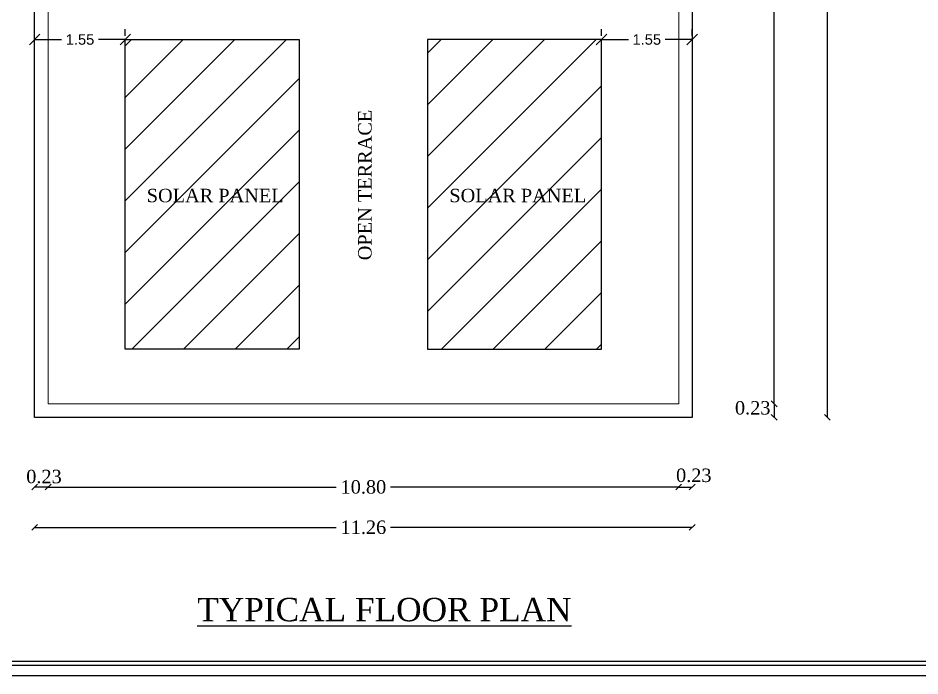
# Model space of a CAD drawing. Header units: metres. Extents: x -132 to 144, y -80 to -15.
# Drawn here: x -45.62 to -30.18, y -80.2 to -68.94 of the extents above; entities that cross this region are included whole.
import ezdxf

# ---------------------------------------------------------------- set-up
doc = ezdxf.new("R2010")
doc.units = ezdxf.units.M
doc.header["$MEASUREMENT"] = 0
doc.header["$PDMODE"] = 3
doc.layers.get('0').update_dxf_attribs({"lineweight": 5})
doc.layers.get('DEFPOINTS').update_dxf_attribs({"lineweight": 5})
for name, color, linetype in [('BLK_1_FLR_6_ROOF_AREA', 54, 'Continuous'), ('BLK_1_TERRACESERVICE_UTILITYDISTANCE', 3, 'Continuous'), ('SOLAR_PANEL', 3, 'Continuous')]:
    doc.layers.add(name, color=color, linetype=linetype)
doc.styles.add('Isa-', font='times.ttf')
doc.styles.get("Standard").update_dxf_attribs({"font": 'arial.ttf'})
doc.styles.add('STYLE2', font='times.ttf')
doc.dimstyles.new('Copy of ISO-25', dxfattribs={"dimscale": 0, "dimtxt": 0.23, "dimasz": 0.1, "dimexe": 1.25, "dimexo": 0.625, "dimgap": 0.11, "dimtad": 0, "dimtih": 1, "dimtoh": 1, "dimzin": 1, "dimdsep": 46, "dimtxsty": 'STYLE2', "dimblk": 'OBLIQUE', "dimcen": 0, "dimse1": 1, "dimse2": 1, "dimclrd": 1, "dimclrt": 3, "dimadec": 0, "dimazin": 2, "dimtfac": 1, "dimtix": 1, "dimtofl": 0, "dimtmove": 0, "dimatfit": 3, "dimfxl": 0, "dimtolj": 1, "dimarcsym": 0})
doc.dimstyles.new('STANDARD$0', dxfattribs={"dimtxt": 0.5, "dimasz": 0.1, "dimexe": 2, "dimexo": 2, "dimgap": 0, "dimtad": 0, "dimzin": 0, "dimdsep": 46, "dimtxsty": 'Standard', "dimblk": 'OBLIQUE', "dimcen": -0.0625, "dimse1": 1, "dimse2": 1, "dimclrd": 3, "dimclre": 9, "dimadec": 0, "dimazin": 0, "dimtfac": 1, "dimtix": 1, "dimtofl": 0, "dimtmove": 2, "dimatfit": 3, "dimldrblk": 'OBLIQUE', "dimfxl": 0, "dimtolj": 1, "dimtzin": 0, "dimarcsym": 0})

# ---------------------------------------------------------------- blocks, each defined once
blk = doc.blocks.new('_Oblique')
at = {"color": 0, "linetype": 'ByBlock', "lineweight": -2}
blk.add_line((-0.5, -0.5), (0.5, 0.5), dxfattribs=at)
blk = doc.blocks.new('*D71')
at = {"color": 1, "lineweight": -2}
blk.add_line((-32.673, -75.547), (-32.673, -75.777), dxfattribs=at)
at = {"layer": 'DEFPOINTS', "color": 0}
for p in [(-34.62, -75.547), (-34.62, -75.777), (-32.673, -75.777)]:
    blk.add_point(p, dxfattribs=at)
at = {"color": 1, "lineweight": -2, "xscale": 0.1, "yscale": 0.1, "zscale": 0.1}
for p, rotation in [((-32.673, -75.547), 90), ((-32.673, -75.777), 270)]:
    blk.add_blockref('_Oblique', p, dxfattribs=dict(at, rotation=rotation))
at = {"color": 3, "insert": (-33.04, -75.616), "char_height": 0.23, "attachment_point": 5, "style": 'STYLE2'}
blk.add_mtext('\\A1;0.23', dxfattribs=at)
blk = doc.blocks.new('*D72')
at = {"color": 1, "lineweight": -2}
blk.add_line((-34.308, -76.97), (-34.078, -76.97), dxfattribs=at)
at = {"layer": 'DEFPOINTS', "color": 0}
for p in [(-34.308, -75.499), (-34.078, -75.48), (-34.078, -76.97)]:
    blk.add_point(p, dxfattribs=at)
at = {"color": 1, "lineweight": -2, "xscale": 0.1, "yscale": 0.1, "zscale": 0.1, "rotation": 180}
blk.add_blockref('_Oblique', (-34.308, -76.97), dxfattribs=at)
at = {"color": 1, "lineweight": -2, "xscale": 0.1, "yscale": 0.1, "zscale": 0.1}
blk.add_blockref('_Oblique', (-34.078, -76.97), dxfattribs=at)
at = {"color": 3, "insert": (-34.049, -76.771), "char_height": 0.23, "attachment_point": 5, "style": 'STYLE2'}
blk.add_mtext('\\A1;0.23', dxfattribs=at)
blk = doc.blocks.new('*D73')
at = {"color": 1, "lineweight": -2}
blk.add_line((-45.108, -76.97), (-45.338, -76.97), dxfattribs=at)
at = {"layer": 'DEFPOINTS', "color": 0}
for p in [(-45.338, -75.42), (-45.108, -75.42), (-45.338, -76.97)]:
    blk.add_point(p, dxfattribs=at)
at = {"color": 1, "lineweight": -2, "xscale": 0.1, "yscale": 0.1, "zscale": 0.1, "rotation": 180}
blk.add_blockref('_Oblique', (-45.338, -76.97), dxfattribs=at)
at = {"color": 1, "lineweight": -2, "xscale": 0.1, "yscale": 0.1, "zscale": 0.1}
blk.add_blockref('_Oblique', (-45.108, -76.97), dxfattribs=at)
at = {"color": 3, "insert": (-45.178, -76.792), "char_height": 0.23, "attachment_point": 5, "style": 'STYLE2'}
blk.add_mtext('\\A1;0.23', dxfattribs=at)
blk = doc.blocks.new('*D74')
at = {"color": 1, "lineweight": -2}
blk.add_line((-46.626, -75.547), (-46.626, -75.777), dxfattribs=at)
at = {"layer": 'DEFPOINTS', "color": 0}
for p in [(-44.644, -75.547), (-46.626, -75.777), (-44.644, -75.777)]:
    blk.add_point(p, dxfattribs=at)
at = {"color": 1, "lineweight": -2, "xscale": 0.1, "yscale": 0.1, "zscale": 0.1}
for p, rotation in [((-46.626, -75.547), 90), ((-46.626, -75.777), 270)]:
    blk.add_blockref('_Oblique', p, dxfattribs=dict(at, rotation=rotation))
at = {"color": 3, "insert": (-46.269, -75.705), "char_height": 0.23, "attachment_point": 5, "style": 'STYLE2'}
blk.add_mtext('\\A1;0.23', dxfattribs=at)
blk = doc.blocks.new('*D77')
at = {"color": 1, "lineweight": -2}
for p, q in [((-45.338, -77.66), (-40.173, -77.66)), ((-34.078, -77.66), (-39.242, -77.66))]:
    blk.add_line(p, q, dxfattribs=at)
at = {"layer": 'DEFPOINTS', "color": 0}
for p in [(-45.338, -75.728), (-34.078, -75.777), (-34.078, -77.66)]:
    blk.add_point(p, dxfattribs=at)
at = {"color": 1, "lineweight": -2, "xscale": 0.1, "yscale": 0.1, "zscale": 0.1, "rotation": 180}
blk.add_blockref('_Oblique', (-45.338, -77.66), dxfattribs=at)
at = {"color": 1, "lineweight": -2, "xscale": 0.1, "yscale": 0.1, "zscale": 0.1}
blk.add_blockref('_Oblique', (-34.078, -77.66), dxfattribs=at)
at = {"color": 3, "insert": (-39.708, -77.66), "char_height": 0.23, "attachment_point": 5, "style": 'STYLE2'}
blk.add_mtext('\\A1;11.26', dxfattribs=at)
blk = doc.blocks.new('*D127')
at = {"color": 1, "linetype": 'Continuous', "lineweight": -2}
for p, q in [((-46.573, -60.109), (-46.573, -67.804)), ((-46.573, -76.429), (-46.573, -68.734))]:
    blk.add_line(p, q, dxfattribs=at)
at = {"layer": 'DEFPOINTS', "color": 0}
for p in [(-46.573, -60.109), (-45.055, -60.109), (-45.055, -76.429)]:
    blk.add_point(p, dxfattribs=at)
at = {"color": 1, "lineweight": -2, "xscale": 0.1, "yscale": 0.1, "zscale": 0.1}
for p, rotation in [((-46.573, -60.109), 90), ((-46.573, -76.429), 270)]:
    blk.add_blockref('_Oblique', p, dxfattribs=dict(at, rotation=rotation))
at = {"color": 3, "insert": (-46.573, -68.269), "char_height": 0.23, "attachment_point": 5, "rotation": 90, "style": 'STYLE2'}
blk.add_mtext('\\A1;16.32', dxfattribs=at)
blk = doc.blocks.new('*D128')
at = {"color": 1, "linetype": 'Continuous', "lineweight": -2}
for p, q in [((-32.673, -59.227), (-32.673, -67.16)), ((-32.673, -75.547), (-32.673, -67.615))]:
    blk.add_line(p, q, dxfattribs=at)
at = {"layer": 'DEFPOINTS', "color": 0}
for p in [(-34.308, -59.227), (-34.308, -75.547), (-32.673, -75.547)]:
    blk.add_point(p, dxfattribs=at)
at = {"color": 1, "lineweight": -2, "xscale": 0.1, "yscale": 0.1, "zscale": 0.1}
for p, rotation in [((-32.673, -59.227), 90), ((-32.673, -75.547), 270)]:
    blk.add_blockref('_Oblique', p, dxfattribs=dict(at, rotation=rotation))
at = {"color": 3, "insert": (-32.673, -67.387), "char_height": 0.23, "attachment_point": 5, "style": 'STYLE2'}
blk.add_mtext('\\A1;16.32', dxfattribs=at)
blk = doc.blocks.new('*D129')
at = {"color": 1, "linetype": 'Continuous', "lineweight": -2}
for p, q in [((-31.761, -58.997), (-31.761, -66.925)), ((-31.761, -75.777), (-31.761, -67.85))]:
    blk.add_line(p, q, dxfattribs=at)
at = {"layer": 'DEFPOINTS', "color": 0}
for p in [(-34.078, -58.997), (-34.078, -75.777), (-31.761, -75.777)]:
    blk.add_point(p, dxfattribs=at)
at = {"color": 1, "lineweight": -2, "xscale": 0.1, "yscale": 0.1, "zscale": 0.1}
for p, rotation in [((-31.761, -58.997), 90), ((-31.761, -75.777), 270)]:
    blk.add_blockref('_Oblique', p, dxfattribs=dict(at, rotation=rotation))
at = {"color": 3, "insert": (-31.761, -67.387), "char_height": 0.23, "attachment_point": 5, "rotation": 90, "style": 'STYLE2'}
blk.add_mtext('\\A1;16.78', dxfattribs=at)
blk = doc.blocks.new('*D159')
at = {"color": 1, "linetype": 'Continuous', "lineweight": -2}
for p, q in [((-45.108, -76.97), (-40.174, -76.97)), ((-34.308, -76.97), (-39.242, -76.97))]:
    blk.add_line(p, q, dxfattribs=at)
at = {"layer": 'DEFPOINTS', "color": 0}
for p in [(-45.108, -75.547), (-34.308, -75.547), (-34.308, -76.97)]:
    blk.add_point(p, dxfattribs=at)
at = {"color": 1, "lineweight": -2, "xscale": 0.1, "yscale": 0.1, "zscale": 0.1, "rotation": 180}
blk.add_blockref('_Oblique', (-45.108, -76.97), dxfattribs=at)
at = {"color": 1, "lineweight": -2, "xscale": 0.1, "yscale": 0.1, "zscale": 0.1}
blk.add_blockref('_Oblique', (-34.308, -76.97), dxfattribs=at)
at = {"color": 3, "insert": (-39.708, -76.97), "char_height": 0.23, "attachment_point": 5, "style": 'STYLE2'}
blk.add_mtext('\\A1;10.80', dxfattribs=at)
blk = doc.blocks.new('*D182')
at = {"layer": 'BLK_1_TERRACESERVICE_UTILITYDISTANCE', "color": 0, "lineweight": -2}
for p, q in [((-45.338, -69.247), (-45.338, -69.13)), ((-43.785, -69.247), (-43.785, -69.13))]:
    blk.add_line(p, q, dxfattribs=at)
at = {"layer": 'BLK_1_TERRACESERVICE_UTILITYDISTANCE', "lineweight": -2}
for p, q in [((-45.338, -69.31), (-44.877, -69.31)), ((-43.785, -69.31), (-44.245, -69.31))]:
    blk.add_line(p, q, dxfattribs=at)
at = {"layer": 'DEFPOINTS', "color": 0}
for p in [(-45.338, -69.31), (-45.338, -69.31), (-43.785, -69.31)]:
    blk.add_point(p, dxfattribs=at)
at = {"layer": 'BLK_1_TERRACESERVICE_UTILITYDISTANCE', "lineweight": -2, "xscale": 0.18, "yscale": 0.18, "zscale": 0.18, "rotation": 180}
blk.add_blockref('_Oblique', (-45.338, -69.31), dxfattribs=at)
at = {"layer": 'BLK_1_TERRACESERVICE_UTILITYDISTANCE', "lineweight": -2, "xscale": 0.18, "yscale": 0.18, "zscale": 0.18}
blk.add_blockref('_Oblique', (-43.785, -69.31), dxfattribs=at)
at = {"layer": 'BLK_1_TERRACESERVICE_UTILITYDISTANCE', "color": 0, "lineweight": -3, "insert": (-44.561, -69.31), "char_height": 0.18, "attachment_point": 5}
blk.add_mtext('\\A1;1.55', dxfattribs=at)
blk = doc.blocks.new('*D180')
at = {"layer": 'BLK_1_TERRACESERVICE_UTILITYDISTANCE', "color": 0, "lineweight": -2}
for p, q in [((-45.338, -69.247), (-45.338, -69.13)), ((-43.785, -69.247), (-43.785, -69.13))]:
    blk.add_line(p, q, dxfattribs=at)
at = {"layer": 'BLK_1_TERRACESERVICE_UTILITYDISTANCE', "lineweight": -2}
for p, q in [((-45.338, -69.31), (-44.877, -69.31)), ((-43.785, -69.31), (-44.245, -69.31))]:
    blk.add_line(p, q, dxfattribs=at)
at = {"layer": 'DEFPOINTS', "color": 0}
for p in [(-45.338, -69.31), (-45.338, -69.31), (-43.785, -69.31)]:
    blk.add_point(p, dxfattribs=at)
at = {"layer": 'BLK_1_TERRACESERVICE_UTILITYDISTANCE', "lineweight": -2, "xscale": 0.18, "yscale": 0.18, "zscale": 0.18, "rotation": 180}
blk.add_blockref('_Oblique', (-45.338, -69.31), dxfattribs=at)
at = {"layer": 'BLK_1_TERRACESERVICE_UTILITYDISTANCE', "lineweight": -2, "xscale": 0.18, "yscale": 0.18, "zscale": 0.18}
blk.add_blockref('_Oblique', (-43.785, -69.31), dxfattribs=at)
at = {"layer": 'BLK_1_TERRACESERVICE_UTILITYDISTANCE', "color": 0, "lineweight": -3, "insert": (-44.561, -69.31), "char_height": 0.18, "attachment_point": 5}
blk.add_mtext('\\A1;1.55', dxfattribs=at)
blk = doc.blocks.new('*D181')
at = {"layer": 'BLK_1_TERRACESERVICE_UTILITYDISTANCE', "color": 0, "lineweight": -2}
for p, q in [((-45.338, -69.247), (-45.338, -69.13)), ((-43.785, -69.247), (-43.785, -69.13))]:
    blk.add_line(p, q, dxfattribs=at)
at = {"layer": 'BLK_1_TERRACESERVICE_UTILITYDISTANCE', "lineweight": -2}
for p, q in [((-45.338, -69.31), (-44.877, -69.31)), ((-43.785, -69.31), (-44.245, -69.31))]:
    blk.add_line(p, q, dxfattribs=at)
at = {"layer": 'DEFPOINTS', "color": 0}
for p in [(-45.338, -69.31), (-45.338, -69.31), (-43.785, -69.31)]:
    blk.add_point(p, dxfattribs=at)
at = {"layer": 'BLK_1_TERRACESERVICE_UTILITYDISTANCE', "lineweight": -2, "xscale": 0.18, "yscale": 0.18, "zscale": 0.18, "rotation": 180}
blk.add_blockref('_Oblique', (-45.338, -69.31), dxfattribs=at)
at = {"layer": 'BLK_1_TERRACESERVICE_UTILITYDISTANCE', "lineweight": -2, "xscale": 0.18, "yscale": 0.18, "zscale": 0.18}
blk.add_blockref('_Oblique', (-43.785, -69.31), dxfattribs=at)
at = {"layer": 'BLK_1_TERRACESERVICE_UTILITYDISTANCE', "color": 0, "lineweight": -3, "insert": (-44.561, -69.31), "char_height": 0.18, "attachment_point": 5}
blk.add_mtext('\\A1;1.55', dxfattribs=at)
blk = doc.blocks.new('*D185')
at = {"layer": 'BLK_1_TERRACESERVICE_UTILITYDISTANCE', "color": 0, "lineweight": -2}
for p, q in [((-35.631, -69.247), (-35.631, -69.13)), ((-34.078, -69.247), (-34.078, -69.13))]:
    blk.add_line(p, q, dxfattribs=at)
at = {"layer": 'BLK_1_TERRACESERVICE_UTILITYDISTANCE', "lineweight": -2}
for p, q in [((-35.631, -69.31), (-35.17, -69.31)), ((-34.078, -69.31), (-34.538, -69.31))]:
    blk.add_line(p, q, dxfattribs=at)
at = {"layer": 'DEFPOINTS', "color": 0}
for p in [(-35.631, -69.31), (-34.078, -69.31), (-34.078, -69.31)]:
    blk.add_point(p, dxfattribs=at)
at = {"layer": 'BLK_1_TERRACESERVICE_UTILITYDISTANCE', "lineweight": -2, "xscale": 0.18, "yscale": 0.18, "zscale": 0.18, "rotation": 180}
blk.add_blockref('_Oblique', (-35.631, -69.31), dxfattribs=at)
at = {"layer": 'BLK_1_TERRACESERVICE_UTILITYDISTANCE', "lineweight": -2, "xscale": 0.18, "yscale": 0.18, "zscale": 0.18}
blk.add_blockref('_Oblique', (-34.078, -69.31), dxfattribs=at)
at = {"layer": 'BLK_1_TERRACESERVICE_UTILITYDISTANCE', "color": 0, "lineweight": -3, "insert": (-34.854, -69.31), "char_height": 0.18, "attachment_point": 5}
blk.add_mtext('\\A1;1.55', dxfattribs=at)
blk = doc.blocks.new('*D183')
at = {"layer": 'BLK_1_TERRACESERVICE_UTILITYDISTANCE', "color": 0, "lineweight": -2}
for p, q in [((-35.631, -69.247), (-35.631, -69.13)), ((-34.078, -69.247), (-34.078, -69.13))]:
    blk.add_line(p, q, dxfattribs=at)
at = {"layer": 'BLK_1_TERRACESERVICE_UTILITYDISTANCE', "lineweight": -2}
for p, q in [((-35.631, -69.31), (-35.17, -69.31)), ((-34.078, -69.31), (-34.538, -69.31))]:
    blk.add_line(p, q, dxfattribs=at)
at = {"layer": 'DEFPOINTS', "color": 0}
for p in [(-35.631, -69.31), (-34.078, -69.31), (-34.078, -69.31)]:
    blk.add_point(p, dxfattribs=at)
at = {"layer": 'BLK_1_TERRACESERVICE_UTILITYDISTANCE', "lineweight": -2, "xscale": 0.18, "yscale": 0.18, "zscale": 0.18, "rotation": 180}
blk.add_blockref('_Oblique', (-35.631, -69.31), dxfattribs=at)
at = {"layer": 'BLK_1_TERRACESERVICE_UTILITYDISTANCE', "lineweight": -2, "xscale": 0.18, "yscale": 0.18, "zscale": 0.18}
blk.add_blockref('_Oblique', (-34.078, -69.31), dxfattribs=at)
at = {"layer": 'BLK_1_TERRACESERVICE_UTILITYDISTANCE', "color": 0, "lineweight": -3, "insert": (-34.854, -69.31), "char_height": 0.18, "attachment_point": 5}
blk.add_mtext('\\A1;1.55', dxfattribs=at)
blk = doc.blocks.new('*D184')
at = {"layer": 'BLK_1_TERRACESERVICE_UTILITYDISTANCE', "color": 0, "lineweight": -2}
for p, q in [((-35.631, -69.247), (-35.631, -69.13)), ((-34.078, -69.247), (-34.078, -69.13))]:
    blk.add_line(p, q, dxfattribs=at)
at = {"layer": 'BLK_1_TERRACESERVICE_UTILITYDISTANCE', "lineweight": -2}
for p, q in [((-35.631, -69.31), (-35.17, -69.31)), ((-34.078, -69.31), (-34.538, -69.31))]:
    blk.add_line(p, q, dxfattribs=at)
at = {"layer": 'DEFPOINTS', "color": 0}
for p in [(-35.631, -69.31), (-34.078, -69.31), (-34.078, -69.31)]:
    blk.add_point(p, dxfattribs=at)
at = {"layer": 'BLK_1_TERRACESERVICE_UTILITYDISTANCE', "lineweight": -2, "xscale": 0.18, "yscale": 0.18, "zscale": 0.18, "rotation": 180}
blk.add_blockref('_Oblique', (-35.631, -69.31), dxfattribs=at)
at = {"layer": 'BLK_1_TERRACESERVICE_UTILITYDISTANCE', "lineweight": -2, "xscale": 0.18, "yscale": 0.18, "zscale": 0.18}
blk.add_blockref('_Oblique', (-34.078, -69.31), dxfattribs=at)
at = {"layer": 'BLK_1_TERRACESERVICE_UTILITYDISTANCE', "color": 0, "lineweight": -3, "insert": (-34.854, -69.31), "char_height": 0.18, "attachment_point": 5}
blk.add_mtext('\\A1;1.55', dxfattribs=at)

msp = doc.modelspace()

# ---------------------------------------------------------------- hatches: boundary and pattern name
h = msp.add_hatch()
h.set_pattern_fill('ANSI31', color=150, scale=5, style=0)
h.paths.add_polyline_path([(-40.80857, -69.30992), (-43.78505, -69.30992), (-43.78505, -74.60914), (-40.80857, -74.60914)])
h.paths.add_polyline_path([(-35.63071, -69.30992), (-38.60719, -69.30992), (-38.60719, -74.60914), (-35.63071, -74.60914)])
h.paths.add_polyline_path([(-43.47722, -72.15851), (-41.06711, -72.15851), (-41.06711, -71.8058), (-43.47722, -71.8058)], flags=24)
h.paths.add_polyline_path([(-38.295, -72.15851), (-35.88489, -72.15851), (-35.88489, -71.8058), (-38.295, -71.8058)], flags=24)

# ---------------------------------------------------------------- linework, layer by layer
for p, q in [((-45.33788, -75.77727), (-45.33788, -58.99727)), ((-34.07788, -58.99727), (-34.07788, -75.77727)), ((-45.10788, -75.54727), (-45.10788, -59.22727)), ((-34.30788, -67.52727), (-34.30788, -75.54727)), ((-45.10788, -75.54727), (-34.30788, -75.54727)), ((-45.33788, -75.77727), (-34.07788, -75.77727))]:
    msp.add_line(p, q)
at = {"color": 2}
msp.add_line((-34.07788, -75.77727), (-45.33788, -75.77727), dxfattribs=at)
at = {"lineweight": -3}
for points in [[(-81.38915, -17.95301), (3.14417, -17.95301), (3.14417, -80.20358), (-81.38915, -80.20358)], [(-81.21092, -18.13123), (2.96595, -18.13123), (2.96595, -80.02535), (-81.21092, -80.02535)], [(-81.13915, -18.20301), (2.89417, -18.20301), (2.89417, -79.95358), (-81.13915, -79.95358)]]:
    msp.add_lwpolyline(points, close=True, dxfattribs=at)
at = {"color": 64, "lineweight": -3}
msp.add_lwpolyline([(-81.21092, -18.13123), (2.96595, -18.13123), (2.96595, -80.02535), (-81.21092, -80.02535)], close=True, dxfattribs=at)
at = {"layer": 'BLK_1_FLR_6_ROOF_AREA', "lineweight": -3}
msp.add_lwpolyline([(-45.33788, -58.99727), (-34.07788, -58.99727), (-34.07788, -75.77727), (-45.33788, -75.77727)], close=True, dxfattribs=at)
at = {"layer": 'SOLAR_PANEL', "color": 3, "lineweight": -3}
for points in [[(-43.78505, -69.30992), (-40.80857, -69.30992), (-40.80857, -74.60914), (-43.78505, -74.60914)], [(-43.78505, -69.30992), (-40.80857, -69.30992), (-40.80857, -74.60914), (-43.78505, -74.60914)], [(-43.78505, -69.30992), (-40.80857, -69.30992), (-40.80857, -74.60914), (-43.78505, -74.60914)], [(-35.63071, -69.30992), (-38.60719, -69.30992), (-38.60719, -74.60914), (-35.63071, -74.60914)], [(-35.63071, -69.30992), (-38.60719, -69.30992), (-38.60719, -74.60914), (-35.63071, -74.60914)], [(-35.63071, -69.30992), (-38.60719, -69.30992), (-38.60719, -74.60914), (-35.63071, -74.60914)]]:
    msp.add_lwpolyline(points, close=True, dxfattribs=at)

# ---------------------------------------------------------------- texts
at = {"lineweight": -3, "style": 'Isa-'}
msp.add_text('OPEN TERRACE', height=0.23, rotation=90, dxfattribs=at).set_placement((-39.56786, -73.08815))
for p in [(-43.41843, -72.09458), (-38.23621, -72.09458)]:
    msp.add_text('SOLAR PANEL', height=0.23, dxfattribs=at).set_placement(p)
at = {"color": 2, "lineweight": -3, "style": 'Isa-'}
msp.add_text('%%UTYPICAL FLOOR PLAN', height=0.4, dxfattribs=at).set_placement((-42.5537, -79.26742))

# ---------------------------------------------------------------- dimensions: what is measured, and where the dimension line sits
at = {"color": 3}
for base, p1, p2, picture, middle in [((-31.76103, -75.77727), (-34.07788, -58.99727), (-34.07788, -75.77727), '*D129', (-31.76103, -67.38727)), ((-46.57336, -60.1089), (-45.05495, -76.4289), (-45.05495, -60.1089), '*D127', (-46.57336, -68.2689))]:
    dim = msp.add_linear_dim(base=base, p1=p1, p2=p2, angle=90, dimstyle='Copy of ISO-25', override={"dimscale": 1, "dimfxl": 4, "dimfxlon": 1}, dxfattribs=at)
    dim.commit()
    dim.dimension.update_dxf_attribs({"geometry": picture, "text_midpoint": middle, "text_rotation": 90})
dim = msp.add_linear_dim(base=(-32.67346, -75.54727), p1=(-34.30788, -59.22727), p2=(-34.30788, -75.54727), angle=90, dimstyle='Copy of ISO-25', override={"dimscale": 1, "dimfxl": 4, "dimfxlon": 1}, dxfattribs=at)
dim.commit()
dim.dimension.update_dxf_attribs({"geometry": '*D128', "text_midpoint": (-32.67346, -67.38727)})
at = {"color": 4}
for base, p1, p2, picture, middle in [((-46.62629, -75.77727), (-44.64366, -75.54727), (-44.64366, -75.77727), '*D74', (-46.2695, -75.70457)), ((-32.67346, -75.77727), (-34.61979, -75.54727), (-34.61979, -75.77727), '*D71', (-33.04011, -75.61618))]:
    dim = msp.add_linear_dim(base=base, p1=p1, p2=p2, angle=90, dimstyle='Copy of ISO-25', override={"dimscale": 1, "dimtmove": 2}, dxfattribs=at)
    dim.commit()
    dim.dimension.update_dxf_attribs({"geometry": picture, "text_midpoint": middle, "dimtype": 160})
for base, p1, p2, picture, middle in [((-45.33807, -76.96996), (-45.10807, -75.42018), (-45.33807, -75.42018), '*D73', (-45.17843, -76.79225)), ((-34.07788, -76.96996), (-34.30788, -75.49857), (-34.07788, -75.48001), '*D72', (-34.04927, -76.77076))]:
    dim = msp.add_linear_dim(base=base, p1=p1, p2=p2, dimstyle='Copy of ISO-25', override={"dimscale": 1, "dimtmove": 2}, dxfattribs=at)
    dim.commit()
    dim.dimension.update_dxf_attribs({"geometry": picture, "text_midpoint": middle, "dimtype": 160})
at = {"color": 6}
dim = msp.add_linear_dim(base=(-34.30788, -76.96996), p1=(-45.10788, -75.54727), p2=(-34.30788, -75.54727), dimstyle='Copy of ISO-25', override={"dimscale": 1, "dimfxl": 4, "dimfxlon": 1}, dxfattribs=at)
dim.commit()
dim.dimension.update_dxf_attribs({"geometry": '*D159', "text_midpoint": (-39.70788, -76.96996)})
at = {"color": 4}
dim = msp.add_linear_dim(base=(-34.07788, -77.65976), p1=(-45.33788, -75.72812), p2=(-34.07788, -75.77727), dimstyle='Copy of ISO-25', override={"dimscale": 1}, dxfattribs=at)
dim.commit()
dim.dimension.update_dxf_attribs({"geometry": '*D77', "text_midpoint": (-39.70788, -77.65976)})
at = {"layer": 'BLK_1_TERRACESERVICE_UTILITYDISTANCE', "lineweight": -3}
for picture in ['*D182', '*D180', '*D181']:
    dim = msp.add_linear_dim(base=(-45.33788, -69.30992), p1=(-43.78505, -69.30992), p2=(-45.33788, -69.30992), dimstyle='STANDARD$0', override={"dimtxt": 0.18, "dimasz": 0.18, "dimexe": 0.18, "dimexo": 0.0625, "dimgap": 0.09, "dimtih": 1, "dimtoh": 1, "dimblk1": 'Oblique', "dimblk2": 'Oblique', "dimsah": 1, "dimcen": 0.09, "dimse1": 0, "dimse2": 0, "dimclrd": 256, "dimclre": 0, "dimtdec": 4, "dimtix": 0, "dimtmove": 0}, dxfattribs=at)
    dim.commit()
    dim.dimension.update_dxf_attribs({"geometry": picture, "text_midpoint": (-44.56146, -69.30992)})
for picture in ['*D185', '*D183', '*D184']:
    dim = msp.add_linear_dim(base=(-34.07788, -69.30992), p1=(-35.63071, -69.30992), p2=(-34.07788, -69.30992), angle=180, dimstyle='STANDARD$0', override={"dimtxt": 0.18, "dimasz": 0.18, "dimexe": 0.18, "dimexo": 0.0625, "dimgap": 0.09, "dimtih": 1, "dimtoh": 1, "dimblk1": 'Oblique', "dimblk2": 'Oblique', "dimsah": 1, "dimcen": 0.09, "dimse1": 0, "dimse2": 0, "dimclrd": 256, "dimclre": 0, "dimtdec": 4, "dimtix": 0, "dimtmove": 0}, dxfattribs=at)
    dim.commit()
    dim.dimension.update_dxf_attribs({"geometry": picture, "text_midpoint": (-34.85429, -69.30992)})

doc.saveas('drawing.dxf')
